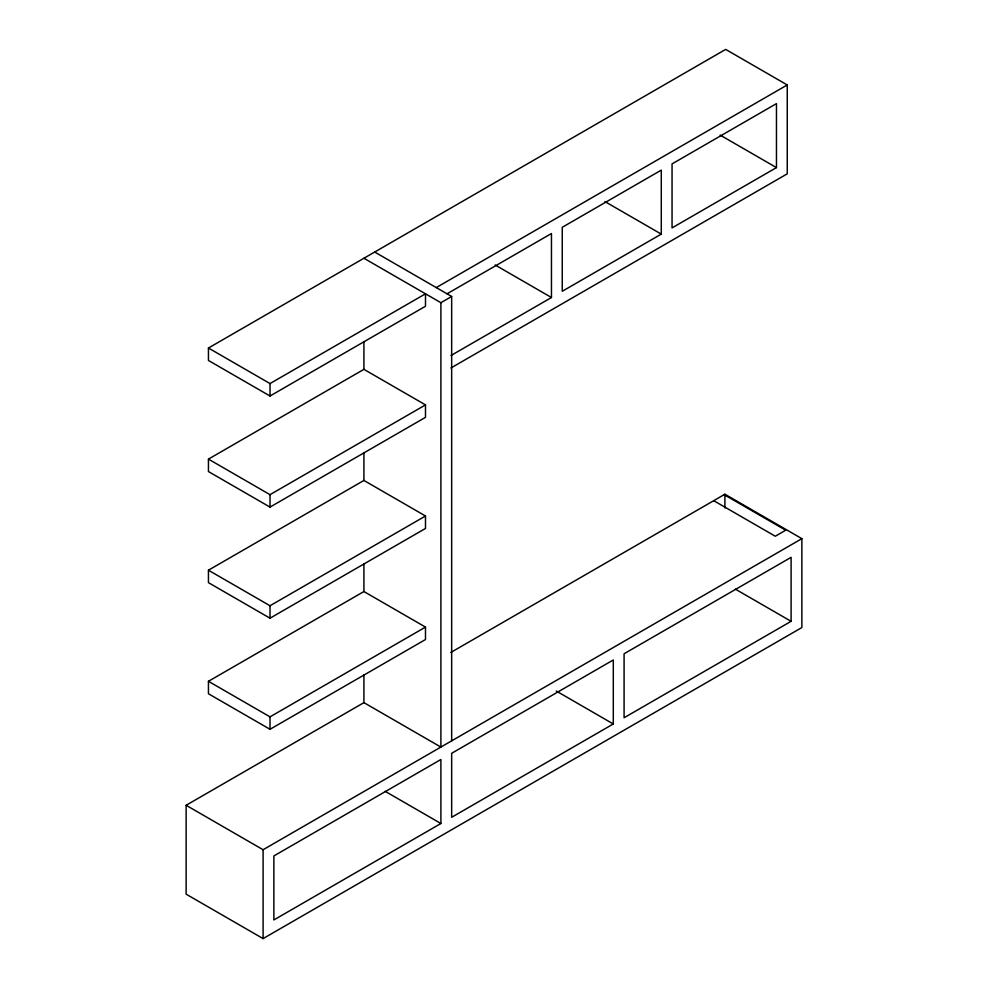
<?xml version="1.0" encoding="UTF-8"?>
<svg xmlns="http://www.w3.org/2000/svg" width="988" height="988" viewBox="0 0 988 988"><rect width="100%" height="100%" fill="white"/><g stroke="black" fill="none" stroke-linecap="round" stroke-linejoin="round"><path stroke-width="1.48" d="M208.443 348.023L270.02 383.566L425.495 293.807L425.495 306.243L270.02 396.015L208.443 360.459L208.443 348.023L725.674 49.4L787.251 84.956L787.251 173.826L450.948 367.981M436.276 287.582L787.251 84.956M447.045 293.807L551.465 233.514L551.465 297.512L451.01 355.507M363.917 258.251L440.895 302.699L451.664 296.474L451.664 740.852M208.443 459.111L363.917 369.351L425.495 404.895L425.495 417.344L270.02 507.103L208.443 471.56L208.443 459.111L270.02 494.667L425.495 404.895M661.281 234.107L562.246 291.287L562.246 227.302L661.281 170.121L661.281 234.107L604.94 201.589M776.469 167.602L672.05 227.895L672.05 163.897L776.469 103.617L776.469 167.602L720.141 135.084M208.443 570.212L363.917 480.452L425.495 515.995L425.495 528.444L270.02 618.204L208.443 582.648L208.443 570.212L270.02 605.755L425.495 515.995M208.443 681.3L363.917 591.54L425.495 627.096L425.495 639.532L270.02 729.292L208.443 693.749L208.443 681.3L270.02 716.856L425.495 627.096M450.775 652.488L724.908 494.222L801.873 538.658L801.873 627.541L263.092 938.6L186.127 894.165L186.127 805.282L363.917 702.641L440.895 747.076L440.895 302.699M186.127 805.282L263.092 849.729L801.873 538.658M440.895 823.51L273.874 919.939L273.874 855.941L440.895 759.513L440.895 823.51L385.159 791.326M613.301 723.969L451.664 817.286L451.664 753.301L613.301 659.972L613.301 723.969L556.244 691.02M791.104 621.316L624.083 717.745L624.083 653.76L791.104 557.331L791.104 621.316L735.368 589.132M495.136 264.982L551.465 297.512M374.699 252.039L451.664 296.474M724.13 494.667L785.707 530.223L775.284 536.237L713.719 500.681M724.908 494.222L724.908 508.017M363.917 341.601L363.917 369.351M363.917 452.702L363.917 480.452M363.917 563.79L363.917 591.54M363.917 674.89L363.917 702.641M270.02 383.566L270.02 396.015M270.02 494.667L270.02 507.103M270.02 605.755L270.02 618.204M270.02 716.856L270.02 729.292M263.092 849.729L263.092 938.6"/></g></svg>
